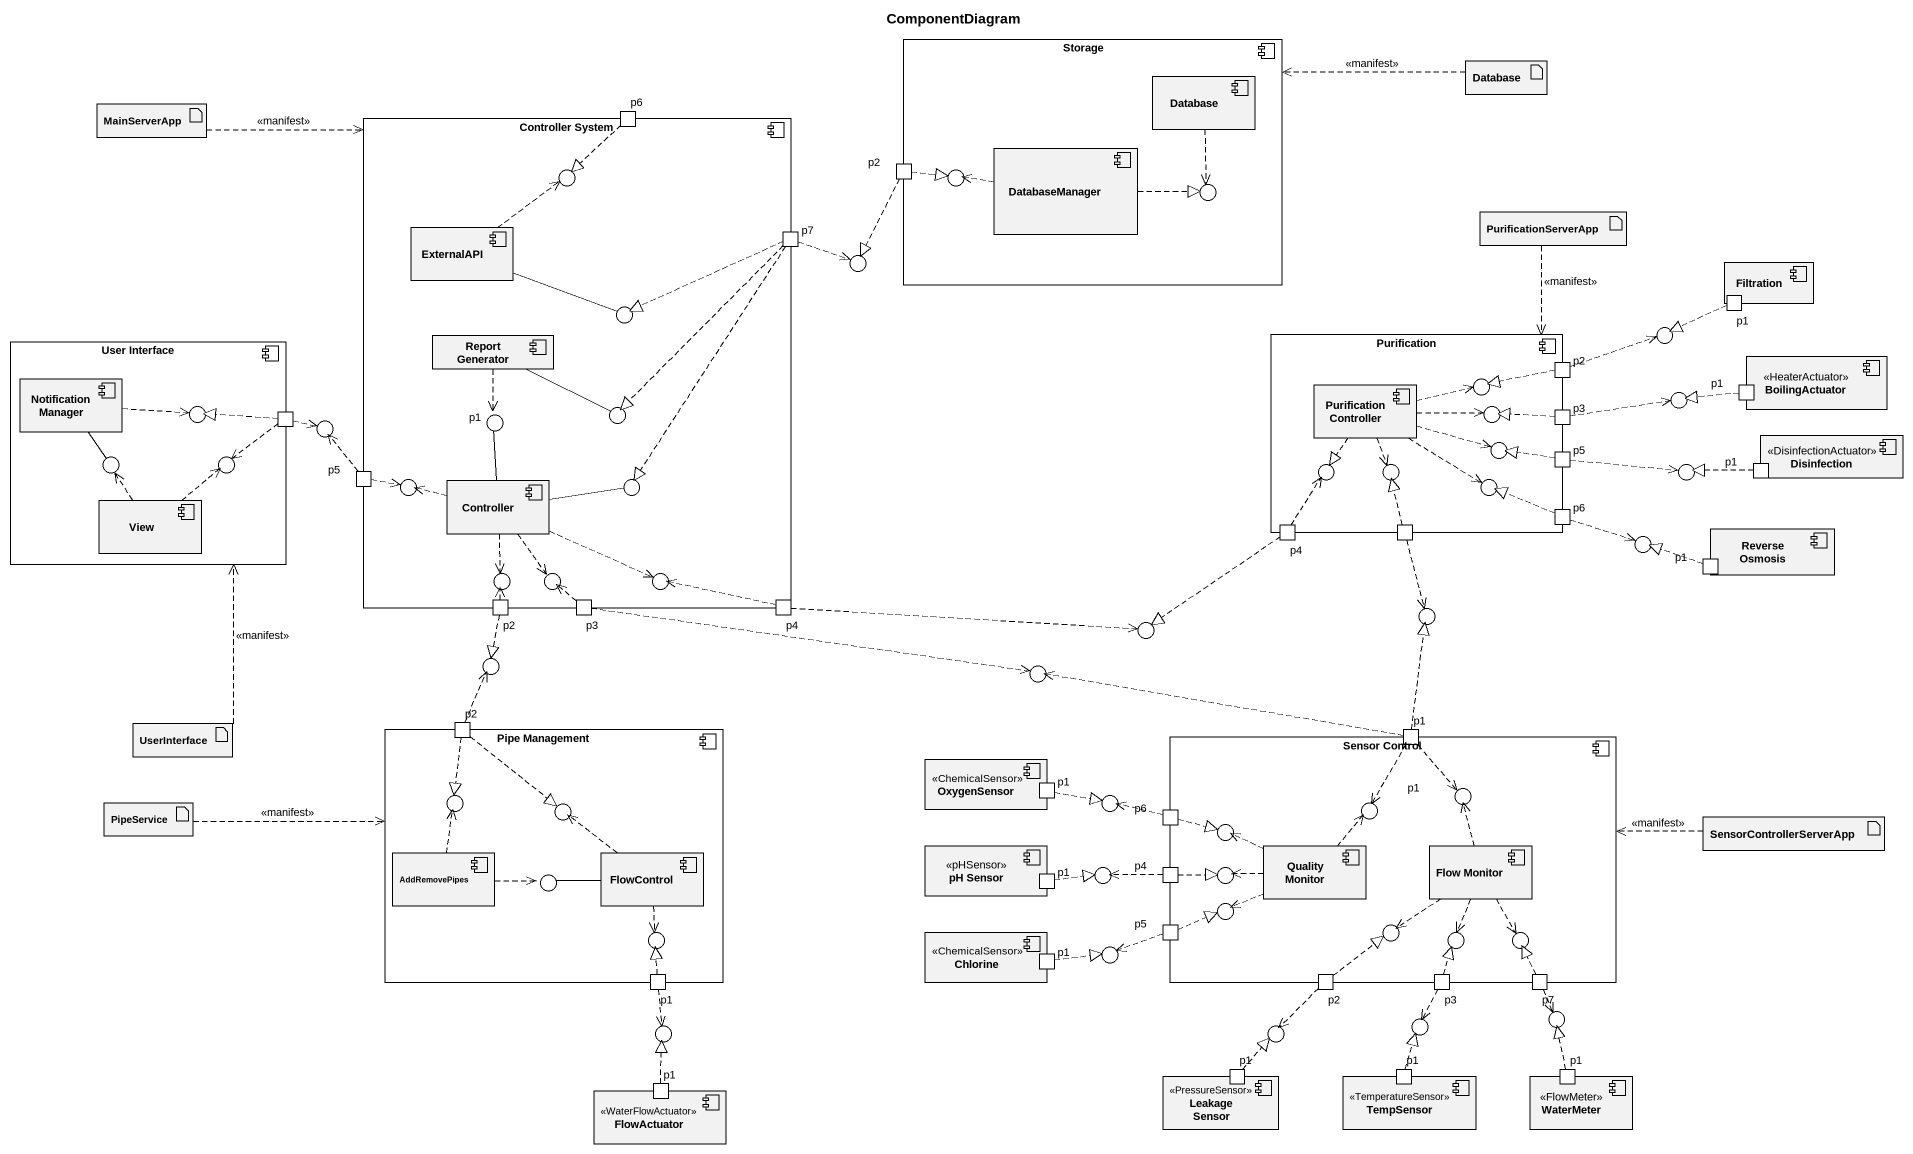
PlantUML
@startuml
title ComponentDiagram
component "Storage" as Storage_ {
  component "Database" as Database__2
  component DatabaseManager
  port p2
}
artifact "Database" as Database_
artifact MainServerApp
component "Controller System" as Controller_System {
  port p6
  component ExternalAPI
  port p7
  component "Report Generator" as Report_Generator
  port p5
  component Controller
  port "p2" as p2_3
  port "p3" as p3_2
  port "p4" as p4_2
}
() " " as lollipop1
() " " as lollipop2
() " " as lollipop3
artifact PurificationServerApp
() " " as lollipop4
component Filtration {
  port p1
}
component "User Interface" as User_Interface {
  component "Notification Manager" as Notification_Manager
  port "p1" as p1_3
  component View
}
() " " as lollipop5
component Purification {
  component "Purification Controller" as Purification_Controller
  port "p2" as p2_2
  port p3
  port "p5" as p5_2
  port p4
  port "p1" as p1_5
  port "p6" as p6_2
}
() " " as lollipop6
() " " as lollipop7
component BoilingActuator <<HeaterActuator>> {
  port "p1" as p1_2
}
() " " as lollipop8
() " " as lollipop9
() " " as lollipop10
() " " as lollipop11
() " " as lollipop12
() " " as lollipop13
component Disinfection <<DisinfectionActuator>> {
  port "p1" as p1_4
}
() " " as lollipop14
() " " as lollipop15
() " " as lollipop16
() " " as lollipop17
() " " as lollipop18
() " " as lollipop19
() " " as lollipop20
() " " as lollipop21
() " " as lollipop22
() " " as lollipop23
() " " as lollipop24
() " " as lollipop25
() " " as lollipop26
component "Reverse Osmosis" as Reverse_Osmosis {
  port "p1" as p1_6
}
() " " as lollipop27
() " " as lollipop28
() " " as lollipop29
() " " as lollipop30
artifact UserInterface
component "Pipe Management" as Pipe_Management {
  port "p2" as p2_4
  component AddRemovePipes
  component FlowControl
  port "p1" as p1_10
}
component OxygenSensor <<ChemicalSensor>> {
  port "p1" as p1_8
}
component "Sensor Control" as Sensor_Control {
  port "p1" as p1_7
  port "p6" as p6_3
  component "Quality Monitor" as Quality_Monitor
  component "Flow Monitor" as Flow_Monitor
  port "p4" as p4_3
  port "p5" as p5_3
  port "p2" as p2_5
  port "p3" as p3_3
  port "p7" as p7_2
}
artifact PipeService
() " " as lollipop31
() " " as lollipop32
() " " as lollipop33
() " " as lollipop34
() " " as lollipop35
component "pH Sensor" as pH_Sensor <<pHSensor>> {
  port "p1" as p1_9
}
() " " as lollipop36
artifact SensorControllerServerApp
() " " as lollipop37
() " " as lollipop38
() " " as lollipop39
() " " as lollipop40
component Chlorine <<ChemicalSensor>> {
  port "p1" as p1_11
}
() " " as lollipop41
() " " as lollipop42
() " " as lollipop43
() " " as lollipop44
() " " as lollipop45
() " " as lollipop46
() " " as lollipop47
() " " as lollipop48
() " " as lollipop49
component "Leakage Sensor" as Leakage_Sensor <<PressureSensor>> {
  port "p1" as p1_13
}
component TempSensor <<TemperatureSensor>> {
  port "p1" as p1_14
}
component WaterMeter <<FlowMeter>> {
  port "p1" as p1_15
}
component FlowActuator <<WaterFlowActuator>> {
  port "p1" as p1_12
}
Controller_System -up- lollipop1
Storage_ -left- lollipop2
Storage_ -right- lollipop3
Controller_System -up- lollipop5
Purification -up- lollipop7
User_Interface -up- lollipop8
Controller_System -- lollipop10
Controller_System -- lollipop11
Purification -right- lollipop12
User_Interface -left- lollipop14
User_Interface -right- lollipop15
Controller_System -- lollipop16
Controller_System -- lollipop17
Purification -left- lollipop18
Purification -- lollipop19
Purification -- lollipop20
Purification -right- lollipop21
Controller_System -- lollipop23
Controller_System -- lollipop24
Controller_System -- lollipop25
Pipe_Management -left- lollipop31
Pipe_Management -up- lollipop32
Sensor_Control -up- lollipop34
Sensor_Control -up- lollipop35
Sensor_Control -left- lollipop36
Pipe_Management -- lollipop37
Sensor_Control -left- lollipop39
Pipe_Management -- lollipop40
Sensor_Control -left- lollipop41
Sensor_Control -- lollipop42
Sensor_Control -- lollipop43
Sensor_Control -- lollipop44
Database_ .left.> Storage_ : <<manifest>>
MainServerApp .right.> Controller_System : <<manifest>>
p6 ..|> lollipop1
Database__2 ..> lollipop3
DatabaseManager .left.> lollipop2
DatabaseManager .right.|> lollipop3
p2 .right.|> lollipop2
p2 ..|> lollipop4
ExternalAPI .up.> lollipop1
ExternalAPI -right- lollipop5
p7 .right.> lollipop4
p7 .left.|> lollipop5
p7 ..|> lollipop11
p7 ..|> lollipop17
PurificationServerApp ..> Purification : <<manifest>>
p1 .left.|> lollipop6
Report_Generator ..> lollipop10
Report_Generator -right- lollipop11
Notification_Manager .right.> lollipop8
Notification_Manager -- lollipop14
Purification_Controller .right.> lollipop7
Purification_Controller .right.> lollipop12
Purification_Controller ..|> lollipop18
Purification_Controller ..> lollipop19
Purification_Controller ..> lollipop20
Purification_Controller .right.> lollipop21
p2_2 .right.> lollipop6
p2_2 .left.|> lollipop7
p1_2 .left.|> lollipop13
p1_3 .left.|> lollipop8
p1_3 .right.> lollipop9
p1_3 ..> lollipop15
p3 .left.|> lollipop12
p3 .right.> lollipop13
p5 .up.> lollipop9
p5 .right.> lollipop16
Controller -up- lollipop10
Controller .left.> lollipop16
Controller -right- lollipop17
Controller ..> lollipop23
Controller ..> lollipop24
Controller .right.> lollipop25
p5_2 .left.|> lollipop21
p5_2 .right.> lollipop22
p1_4 .left.|> lollipop22
View .up.> lollipop14
View .up.> lollipop15
p4 .up.> lollipop18
p4 ..|> lollipop30
p1_5 .up.|> lollipop19
p1_5 ..> lollipop27
p6_2 .left.|> lollipop20
p6_2 .right.> lollipop26
p1_6 .left.|> lollipop26
p2_3 .up.> lollipop23
p2_3 ..|> lollipop28
p3_2 .up.> lollipop24
p3_2 .right.> lollipop29
p4_2 .left.> lollipop25
p4_2 .right.> lollipop30
UserInterface .up.> User_Interface : <<manifest>>
p2_4 .up.> lollipop28
p2_4 ..|> lollipop31
p2_4 ..|> lollipop32
p1_7 .up.|> lollipop27
p1_7 .left.> lollipop29
p1_7 ..> lollipop34
p1_7 ..> lollipop35
PipeService .right.> Pipe_Management : <<manifest>>
p1_8 .right.|> lollipop33
p6_3 .left.> lollipop33
p6_3 .right.|> lollipop36
Quality_Monitor .up.> lollipop34
Quality_Monitor .left.> lollipop36
Quality_Monitor .left.> lollipop39
Quality_Monitor .left.> lollipop41
Flow_Monitor .up.> lollipop35
Flow_Monitor ..> lollipop42
Flow_Monitor ..> lollipop43
Flow_Monitor ..> lollipop44
SensorControllerServerApp .left.> Sensor_Control : <<manifest>>
AddRemovePipes .up.> lollipop31
AddRemovePipes .right.> lollipop37
FlowControl .up.> lollipop32
FlowControl -left- lollipop37
FlowControl ..> lollipop40
p1_9 .right.|> lollipop38
p4_3 .left.> lollipop38
p4_3 .right.|> lollipop39
p5_3 .right.|> lollipop41
p5_3 .left.> lollipop45
p1_10 .up.|> lollipop40
p1_10 ..> lollipop46
p1_11 .right.|> lollipop45
p2_5 .up.|> lollipop42
p2_5 ..> lollipop47
p3_3 .up.|> lollipop43
p3_3 ..> lollipop48
p7_2 .up.|> lollipop44
p7_2 ..> lollipop49
p1_12 .up.|> lollipop46
p1_13 .up.|> lollipop47
p1_14 .up.|> lollipop48
p1_15 .up.|> lollipop49
@enduml
